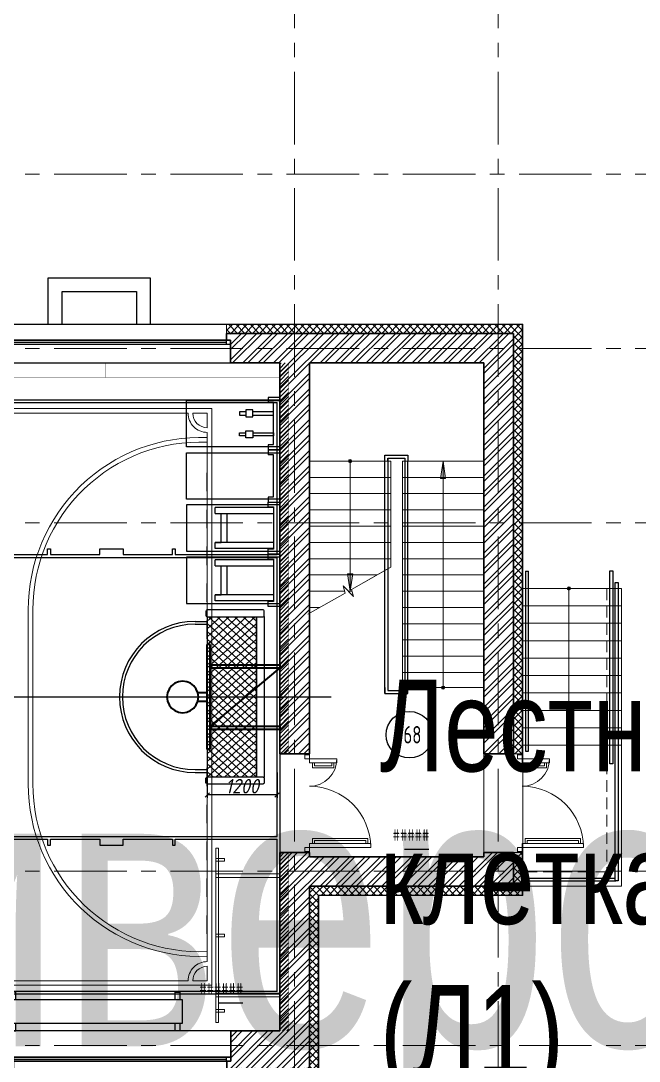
# Model space of a CAD drawing. Header units: millimetres. Extents: x -13407 to 8063098, y -54153 to 109271.
# Drawn here: x 48863 to 59504, y 60124 to 78036 of the extents above; entities that cross this region are included whole.
import ezdxf
from ezdxf.enums import TextEntityAlignment as Align

# ---------------------------------------------------------------- set-up
doc = ezdxf.new("R2018")
doc.units = ezdxf.units.MM
for name, pattern in [('ADSK_Штриховая_ш2 п1', [3, 2, -1]), ('CENTER', [2, 1.25, -0.25, 0.25, -0.25]), ('Штрих', [6.35, 3.175, -3.175])]:
    doc.linetypes.add(name, pattern=pattern)
doc.layers.get('Defpoints').update_dxf_attribs({"color": 6})
for name, color, linetype, lineweight in [('АР_Двери', 5, 'Continuous', 18), ('АР_Лестницы', 250, 'Continuous', 15), ('АР_Лестницы ограждение', 94, 'Continuous', 25), ('АР_Маркер экспликации', 239, 'Continuous', 13), ('АР_Навесной фасад', 5, 'Continuous', 5), ('АР_Номер помещения', 1, 'Continuous', 25), ('АР_Оси', 193, 'Continuous', 9), ('АР_Помещения_площадь', 19, 'Continuous', 9), ('АР_Сущ Несущая стена', 202, 'Continuous', 30), ('АР_тонкая линия', 250, 'Continuous', 0), ('АР_Утеплитель', 250, 'Continuous', 9), ('АР_Штриховка кирпич', 250, 'Continuous', 9), ('ТХ_разметка минифутбол', 7, 'Continuous', 9)]:
    doc.layers.add(name, color=color, linetype=linetype, lineweight=lineweight)
doc.layers.add('АР_Названия помещений', color=124, linetype='Continuous', lineweight=5, plot=False)
for name, color, linetype in [('АР_новое окно', 160, 'Continuous'), ('ТХ ОБОРУДОВАНИЕ', 250, 'Continuous'), ('ТХ_обор_спорт', 5, 'Continuous'), ('ТХ_разметка баскетбол', 7, 'Continuous'), ('ТХ_спорт_разметка', 2, 'Continuous')]:
    doc.layers.add(name, color=color, linetype=linetype)
doc.layers.add('ТХ_Задание КР', color=7, linetype='Continuous', true_color=0x9a5430)
doc.styles.add('ISOCPEUR', font='isocpeur.ttf', dxfattribs={"width": 0.7})
doc.styles.add('ISOCPEUR_I_2', font='isocpeui.ttf', dxfattribs={"width": 0.9})
doc.styles.get("Standard").update_dxf_attribs({"font": 'arial.ttf'})
doc.dimstyles.new('BY  ARTEM 250', dxfattribs={"dimtxt": 250, "dimasz": 75, "dimexe": 50, "dimexo": 0, "dimgap": 25, "dimtad": 1, "dimdec": 0, "dimrnd": 50, "dimzin": 12, "dimdsep": 46, "dimtxsty": 'ISOCPEUR_I_2', "dimblk": 'OBLIQUE', "dimcen": 50, "dimclrd": 256, "dimclre": 256, "dimclrt": 256, "dimazin": 2, "dimtfac": 1, "dimtdec": 0, "dimtix": 1, "dimtmove": 0, "dimatfit": 0, "dimldrblk": 'OBLIQUE', "dimfxl": 1, "dimlwd": -1, "dimlwe": -1, "dimarcsym": 0})
pattern_1 = [(45, (-951809.71, 109221.18), (-132.58252, 132.58252), []), (45, (-951721.32, 109221.18), (-132.58252, 132.58252), [])]
pattern_2 = [(45, (211803.854, -55205.68), (-35.355339, 35.355339), [])]

# ---------------------------------------------------------------- blocks, each defined once
blk = doc.blocks.new('*U294')
h = blk.add_hatch(color=256)
h.dxf.hatch_style = 1
edge = h.paths.add_edge_path()
edge.add_arc((0, 0), 27.6, 359.64, 719.64)
h = blk.add_hatch(color=256)
h.dxf.hatch_style = 1
h.paths.add_polyline_path([(2400, -44), (2400, 44), (2700, 0)])
blk.add_line((2700, 0), (0, 0))
blk.add_lwpolyline([(2400, 44), (2400, -44), (2700, 0), (2400, 44)])
blk.add_circle((0, 0), 27.6)
blk = doc.blocks.new('*U347')
h = blk.add_hatch(color=256)
h.dxf.hatch_style = 1
edge = h.paths.add_edge_path()
edge.add_arc((0, 0), 27.6, 359.64, 719.64)
h = blk.add_hatch(color=256)
h.dxf.hatch_style = 1
h.paths.add_polyline_path([(1940, -44), (1940, 44), (2240, 0)])
blk.add_line((2240, 0), (0, 0))
blk.add_lwpolyline([(1940, 44), (1940, -44), (2240, 0), (1940, 44)])
blk.add_circle((0, 0), 27.6)
blk = doc.blocks.new('*U348')
h = blk.add_hatch(color=256)
h.dxf.hatch_style = 1
edge = h.paths.add_edge_path()
edge.add_arc((0, 0), 27.6, 359.64, 719.64)
h = blk.add_hatch(color=256)
h.dxf.hatch_style = 1
h.paths.add_polyline_path([(3600, -44), (3600, 44), (3900, 0)])
blk.add_line((3900, 0), (0, 0))
blk.add_lwpolyline([(3600, 44), (3600, -44), (3900, 0), (3600, 44)])
blk.add_circle((0, 0), 27.6)
blk = doc.blocks.new('*U14')
at = {"layer": 'АР_новое окно', "lineweight": 20}
for p, q in [((0, 3800), (-70, 3800)), ((0, 0), (-70, 0))]:
    blk.add_line(p, q, dxfattribs=at)
at = {"layer": 'АР_новое окно'}
for p, q in [((-70, 3800), (-70, 0)), ((-70, 0), (-70, 3800)), ((0, 3800), (0, 0)), ((0, 3730), (-70, 3730)), ((-35, 3730), (-35, 70)), ((0, 70), (-70, 70))]:
    blk.add_line(p, q, dxfattribs=at)
blk = doc.blocks.new('блок новое окно')
at = {"layer": 'АР_Навесной фасад', "ltscale": 100}
for points in [[(65, -640), (65, -800)], [(3735, -640), (3735, -800)]]:
    blk.add_lwpolyline(points, dxfattribs=at)
at = {"layer": 'АР_новое окно', "ltscale": 100}
for p, q in [((3800, 0), (0, 0)), ((3735, -521), (0, -521))]:
    blk.add_line(p, q, dxfattribs=at)
blk.add_lwpolyline([(65, -800), (3735, -800)], dxfattribs=at)
at = {"layer": 'АР_Сущ Несущая стена', "ltscale": 100}
for p, q in [((0, -521), (0, 0)), ((3800, -521), (3800, 0)), ((65, -521), (0, -521)), ((65, -521), (65, -640)), ((3800, -521), (3735, -521)), ((3735, -521), (3735, -640))]:
    blk.add_line(p, q, dxfattribs=at)
at = {"layer": 'АР_новое окно', "ltscale": 100, "xscale": -1, "rotation": 90}
blk.add_blockref('*U14', (3800, -521), dxfattribs=at)
blk = doc.blocks.new('*U609')
at = {"layer": 'Defpoints', "color": 7}
blk.add_line((7602, -7863), (7180, -7863), dxfattribs=at)
at = {"layer": 'Defpoints', "color": 7, "style": 'ISOCPEUR', "width": 0.7, "flags": 1}
blk.add_attdef('КАТЕГОРИЯ', (-499, -2092), '', height=250, dxfattribs=at)
at = {"layer": 'Defpoints', "color": 7, "style": 'ISOCPEUR', "width": 0.7}
blk.add_attdef('ПЛОЩАДЬ_ПОМЕЩЕНИЯ', text='', height=200, dxfattribs=at).set_placement((7607, -7617), align=Align.MIDDLE_RIGHT)
at = {"layer": 'АР_Номер помещения', "color": 7, "style": 'ISOCPEUR', "width": 0.7}
blk.add_attdef('НОМЕР_ПОМЕЩЕНИЯ', text='', height=300, dxfattribs=at).set_placement((-4362, -1988), align=Align.MIDDLE_CENTER)
at = {"layer": 'АР_Помещения_площадь', "color": 7, "lineweight": 30, "width": 0.7, "flags": 104}
blk.add_attdef('ИМЯ_ПОМЕЩЕНИЯ', text='', height=100, dxfattribs=at).set_placement((158, 1217), align=Align.MIDDLE_CENTER)
blk = doc.blocks.new('*U597')
at = {"layer": 'Defpoints', "color": 7}
blk.add_line((844, -6279), (421, -6279), dxfattribs=at)
at = {"layer": 'АР_Номер помещения', "color": 7}
blk.add_circle((507, -4304), 400, dxfattribs=at)
at = {"layer": 'Defpoints', "color": 7, "style": 'ISOCPEUR', "width": 0.7, "flags": 1}
blk.add_attdef('КАТЕГОРИЯ', (-499, -2092), '', height=250, dxfattribs=at)
at = {"layer": 'Defpoints', "color": 7, "style": 'ISOCPEUR', "width": 0.7}
blk.add_attdef('ПЛОЩАДЬ_ПОМЕЩЕНИЯ', text='', height=200, dxfattribs=at).set_placement((848, -6032), align=Align.MIDDLE_RIGHT)
at = {"layer": 'АР_Номер помещения', "color": 7, "style": 'ISOCPEUR', "width": 0.7}
blk.add_attdef('НОМЕР_ПОМЕЩЕНИЯ', text='', height=300, dxfattribs=at).set_placement((507, -4304), align=Align.MIDDLE_CENTER)
at = {"layer": 'АР_Помещения_площадь', "color": 7, "lineweight": 30, "width": 0.7, "flags": 104}
blk.add_attdef('ИМЯ_ПОМЕЩЕНИЯ', text='', height=100, dxfattribs=at).set_placement((158, 1217), align=Align.MIDDLE_CENTER)
blk = doc.blocks.new('1700-2')
for points in [[(-471, 1443), (0, 1443), (0, 1513), (-471, 1513)], [(0, -13), (-1055, -13), (-1055, 57), (0, 57)]]:
    blk.add_lwpolyline(points, close=True)
for points in [[(-386, 1443), (-421, 1443), (-421, 1358), (-50, 1358), (-50, 1443), (-85, 1443)], [(-386, 1443), (-386, 1393), (-85, 1393), (-85, 1443)], [(80, 1600), (0, 1600), (0, 1583), (80, 1583), (80, 1600)], [(0, 1583), (80, 1583), (80, 1513), (50, 1513), (50, 1513), (0, 1513), (0, 1583)], [(-970, 57), (-1005, 57), (-1005, 142), (-50, 142), (-50, 57), (-85, 57)], [(-970, 57), (-970, 107), (-85, 107), (-85, 57)], [(0, -83), (80, -83), (80, -13), (50, -13), (50, -13), (0, -13), (0, -83)], [(80, -100), (0, -100), (0, -83), (80, -83), (80, -100)]]:
    blk.add_lwpolyline(points)
for centre, radius, start, end in [((0, 1513), 471, 180, 270), ((0, -13), 1055, 90, 180)]:
    blk.add_arc(centre, radius, start, end)
blk = doc.blocks.new('бег дорожка')
blk.add_lwpolyline([(-53, 0), (-852, 0), (-852, 1604), (-53, 1604)], close=True)
for points in [[(-818, 201), (-903, 201), (-903, 0), (-3, 0), (-3, 201), (-93, 201)], [(-815, 201), (-815, 111)], [(-90, 111), (-90, 201)], [(-815, 111), (-90, 111)]]:
    blk.add_lwpolyline(points)
blk = doc.blocks.new('У119')
at = {"const_width": 2}
blk.add_lwpolyline([(141634, -87746), (144634, -87746), (144634, -87996), (141634, -87996)], close=True, dxfattribs=at)
blk = doc.blocks.new('У127б')
at = {"ltscale": 250.120383}
for points in [[(190191, -190748), (190191, -190867), (190072, -190867), (190072, -190748)], [(190191, -191228), (190191, -191109), (190072, -191109), (190072, -191228)]]:
    blk.add_lwpolyline(points, close=True, dxfattribs=at)
for points in [[(190072, -190835), (189718, -190835), (189718, -190781), (190072, -190781)], [(190191, -190781), (190303, -190781), (190303, -190835), (190191, -190835)], [(190072, -191141), (189718, -191141), (189718, -191196), (190072, -191195)], [(190191, -191195), (190303, -191195), (190303, -191141), (190191, -191141)]]:
    blk.add_lwpolyline(points, dxfattribs=at)
blk = doc.blocks.new('бревно гимн 3000х400')
for points in [[(-10331, 62755), (-10331, 62890), (-10250, 62890), (-10250, 62755)], [(-7426, 62755), (-7426, 62890), (-7507, 62890), (-7507, 62755)], [(-10250, 62355), (-10250, 62220), (-10331, 62220), (-10331, 62355)], [(-7507, 62355), (-7507, 62220), (-7426, 62220), (-7426, 62355)]]:
    blk.add_lwpolyline(points)
blk.add_lwpolyline([(-10378, 62355), (-7378, 62355), (-7378, 62755), (-10378, 62755)], close=True)
blk = doc.blocks.new('спорт инвентарь 1')
blk.add_lwpolyline([(-53, 0), (-852, 0), (-852, 1604), (-53, 1604)], close=True)
for points in [[(-805, 111), (-805, 1112)], [(-704, 1112), (-805, 1112)], [(-704, 1112), (-704, 111)], [(-201, 1112), (-201, 1011), (-704, 1011), (-704, 911), (-201, 911)], [(-201, 111), (-201, 1112)], [(-101, 111), (-101, 1112), (-201, 1112)], [(-815, 201), (-900, 201), (-900, 0), (0, 0), (0, 201), (-90, 201)], [(-815, 201), (-815, 111)], [(-90, 111), (-90, 201)], [(-815, 111), (-90, 111)]]:
    blk.add_lwpolyline(points)
blk = doc.blocks.new('A$C4BE71BC3')
at = {"lineweight": 35, "ltscale": 100}
blk.add_lwpolyline([(102, -28588), (104, -28588), (104, -28750), (-38, -28750), (-38, -28588), (-38, -28588)], dxfattribs=at)
at = {"ltscale": 100}
for points in [[(-1, -30000), (67, -30000)], [(33, -29952), (33, -30047)]]:
    blk.add_lwpolyline(points, dxfattribs=at)
at = {"layer": 'ТХ ОБОРУДОВАНИЕ', "lineweight": 35}
for p, q in [((-103, -28561), (-160, -28518)), ((-38, -28588), (-103, -28561)), ((32, -28597), (-38, -28588)), ((102, -28588), (32, -28597)), ((168, -28561), (102, -28588)), ((224, -28518), (168, -28561)), ((933, -28750), (-869, -28750)), ((-869, -28800), (-869, -28750)), ((933, -28800), (-869, -28800)), ((-521, -28800), (-521, -30000)), ((-471, -30000), (537, -28800)), ((-471, -28800), (-471, -30000)), ((537, -28800), (537, -30000)), ((587, -28800), (587, -30000)), ((933, -28800), (933, -28750))]:
    blk.add_line(p, q, dxfattribs=at)
blk.add_lwpolyline([(-239, -28326), (-230, -28256), (-203, -28191), (-160, -28135), (-103, -28092), (-38, -28065), (32, -28055), (102, -28065), (168, -28092), (224, -28135), (267, -28191), (294, -28256), (303, -28326), (294, -28396), (267, -28462), (224, -28518), (168, -28561), (102, -28588), (32, -28597), (-38, -28588), (-103, -28561), (-160, -28518), (-203, -28462), (-230, -28396)], close=True, dxfattribs=at)
for points in [[(-521, -30000), (-471, -30000)], [(537, -30000), (587, -30000)]]:
    blk.add_lwpolyline(points, dxfattribs=at)
blk = doc.blocks.new('A$C205B6F02')
at = {"ltscale": 100}
for points in [[(2878, 978), (122, 978)], [(122, 978), (122, 133)], [(2878, 133), (122, 133)]]:
    blk.add_lwpolyline(points, dxfattribs=at)
at = {"layer": 'ТХ ОБОРУДОВАНИЕ', "lineweight": 18}
for p, q in [((120, 978), (884, 133)), ((120, 133), (884, 978)), ((122, 878), (212, 978)), ((122, 730), (347, 978)), ((122, 581), (481, 978)), ((122, 433), (615, 978)), ((122, 284), (749, 978)), ((254, 133), (1018, 978)), ((254, 978), (1018, 133)), ((388, 133), (1152, 978)), ((388, 978), (1152, 133)), ((522, 133), (1286, 978)), ((522, 978), (1286, 133)), ((656, 133), (1420, 978)), ((656, 978), (1420, 133)), ((791, 133), (1555, 978)), ((791, 978), (1555, 133)), ((925, 133), (1689, 978)), ((925, 978), (1689, 133)), ((1059, 133), (1823, 978)), ((1059, 978), (1823, 133)), ((1193, 133), (1957, 978)), ((1193, 978), (1957, 133)), ((1327, 133), (2091, 978)), ((1327, 978), (2091, 133)), ((1462, 133), (2226, 978)), ((1462, 978), (2226, 133)), ((1596, 133), (2360, 978)), ((1596, 978), (2360, 133)), ((1730, 133), (2494, 978)), ((1730, 978), (2494, 133)), ((1864, 133), (2628, 978)), ((1864, 978), (2628, 133)), ((1999, 133), (2762, 978)), ((1999, 978), (2762, 133)), ((2133, 978), (2878, 154)), ((2133, 133), (2878, 957)), ((2267, 978), (2878, 302)), ((2401, 978), (2878, 451)), ((2535, 978), (2878, 599)), ((2670, 978), (2878, 748)), ((2804, 978), (2878, 896)), ((122, 826), (749, 133)), ((2267, 133), (2878, 808)), ((122, 678), (615, 133)), ((2401, 133), (2878, 660)), ((122, 529), (481, 133)), ((122, 381), (347, 133)), ((2535, 133), (2878, 511)), ((2670, 133), (2878, 363)), ((122, 232), (212, 133)), ((2804, 133), (2878, 214))]:
    blk.add_line(p, q, dxfattribs=at)
at = {"layer": 'ТХ ОБОРУДОВАНИЕ'}
for points in [[(0, 22), (0, 978, -0.414214), (22, 1000), (100, 1000, -0.414214), (122, 978), (122, 22, -0.414214), (100, 0), (22, 0, -0.414214)], [(2999, 22), (2999, 978, 0.414214), (2977, 1000), (2900, 1000, 0.414214), (2878, 978), (2878, 22, 0.414214), (2900, 0), (2977, 0, 0.414214)]]:
    blk.add_lwpolyline(points, format="xyb", close=True, dxfattribs=at)
blk.add_lwpolyline([(2889, 3, -0.131652), (2878, 0), (122, 0, -0.131652), (111, 3)], format="xyb", dxfattribs=at)
blk.add_lwpolyline([(122, 133), (2878, 133)], dxfattribs=at)
blk = doc.blocks.new('_Oblique')
at = {"color": 0, "linetype": 'ByBlock', "lineweight": -2}
blk.add_line((-0.5, -0.5), (0.5, 0.5), dxfattribs=at)
blk = doc.blocks.new('*D243')
at = {"layer": 'Defpoints', "color": 0, "transparency": 16777216}
for p in [(11277, -1300), (12477, -1300), (11277, -1687)]:
    blk.add_point(p, dxfattribs=at)
at = {"layer": 'ТХ_разметка баскетбол', "transparency": 16777216}
for p, q in [((11277, -1300), (11277, -1737)), ((12477, -1300), (12477, -1737)), ((12477, -1687), (11277, -1687))]:
    blk.add_line(p, q, dxfattribs=at)
at = {"layer": 'ТХ_разметка баскетбол', "transparency": 16777216, "xscale": 75, "yscale": 75, "zscale": 75, "rotation": 180}
blk.add_blockref('_Oblique', (11277, -1687), dxfattribs=at)
at = {"layer": 'ТХ_разметка баскетбол', "transparency": 16777216, "xscale": 75, "yscale": 75, "zscale": 75}
blk.add_blockref('_Oblique', (12477, -1687), dxfattribs=at)
at = {"layer": 'ТХ_разметка баскетбол', "transparency": 16777216, "insert": (11877, -1537), "char_height": 250, "attachment_point": 5, "style": 'ISOCPEUR_I_2'}
blk.add_mtext('1200', dxfattribs=at)
blk = doc.blocks.new('A$C00b7f25d')
at = {"layer": 'ТХ_разметка минифутбол', "color": 1}
for p, q in [((20770, 10628), (14730, 10628)), ((20770, 10628), (20770, 697)), ((20770, 697), (20770, 10627)), ((20359, 10547), (14730, 10547)), ((20689, 10547), (20439, 10547)), ((20690, 10547), (20690, 10298)), ((20690, 10218), (20690, 1106)), ((20690, 1026), (20690, 777)), ((20359, 777), (10203, 777)), ((20690, 777), (20439, 777)), ((20770, 698), (10123, 698))]:
    blk.add_line(p, q, dxfattribs=at)
for points in [[(17610, 7167), (17609, 4157)], [(17690, 7167), (17689, 4157)]]:
    blk.add_lwpolyline(points, dxfattribs=at)
for centre, radius, start, end in [((20689, 10547), 330, 180, 270.0192), ((20689, 10547), 250, 180, 270.0254), ((20569, 7171), 2959, 87.6652, 180.2111), ((20569, 7171), 2879, 87.6022, 180.2151), ((20569, 4154), 2959, 179.7889, 272.3348), ((20569, 4154), 2879, 179.7849, 272.3978), ((20689, 776), 330, 89.9865, 180), ((20689, 776), 250, 89.9823, 180)]:
    blk.add_arc(centre, radius, start, end, dxfattribs=at)
blk = doc.blocks.new('У211')
at = {"linetype": 'Continuous', "lineweight": 5, "elevation": 0}
for points in [[(183978, -107994), (183934, -107994), (183934, -110994), (183978, -110994)], [(183978, -108170), (183830, -108170), (183830, -108217), (183978, -108217)], [(182878, -108434), (183978, -108434), (183978, -108498), (182878, -108498)], [(183978, -109470), (183830, -109470), (183830, -109517), (183978, -109517)], [(182878, -110553), (183978, -110553), (183978, -110489), (182878, -110489)], [(183978, -110770), (183830, -110770), (183830, -110817), (183978, -110817)]]:
    blk.add_lwpolyline(points, close=True, dxfattribs=at)
blk = doc.blocks.new('баскетбол')
at = {"color": 1, "linetype": 'Штрих', "ltscale": 100}
blk.add_lwpolyline([(11276.9, -4078.8), (11276.9, 4057.6)], dxfattribs=at)
at = {"layer": 'ТХ_разметка баскетбол', "color": 7}
for p, q in [((6778.9, 5068.9), (12476.9, 5068.9)), ((12476.9, 2450), (12476.9, 5068.9)), ((6725, 2400), (12476.9, 2400)), ((7676.6, 2450), (8526.6, 2450)), ((8576.7, 2450), (9426.7, 2450)), ((9826.7, 2450), (10676.7, 2450)), ((10726.9, 2450), (12476.9, 2450)), ((12476.9, -2400), (12476.9, 2400)), ((11066, 1300), (11276.9, 1300)), ((11276.8, 1251.9), (11276.9, 1300)), ((11065.9, 1251.9), (11276.8, 1251.9)), ((11065.9, -1251.9), (11276.8, -1251.9)), ((11276.9, -1300), (11276.9, -1251.9)), ((11066, -1300), (11276.9, -1300)), ((6725, -2400), (12476.9, -2400)), ((7676.6, -2450), (8526.6, -2450)), ((8576.7, -2450), (9426.7, -2450)), ((9826.7, -2450), (10676.7, -2450)), ((10726.9, -2450), (12476.9, -2450)), ((12476.9, -5068.9), (12476.9, -2450)), ((12476.9, -5068.9), (6778.9, -5068.9))]:
    blk.add_line(p, q, dxfattribs=at)
for points in [[(4205, 5117), (12525, 5117), (12525, -5117), (-11025, -5117), (-11025, 5117), (-2705, 5117)], [(8526.6, 2450), (8526.6, 2550), (8576.7, 2550), (8576.7, 2450)], [(9426.7, 2450), (9426.7, 2550), (9826.7, 2550), (9826.7, 2450)], [(10676.7, 2450), (10676.7, 2550), (10726.9, 2550), (10726.9, 2450)], [(8526.6, -2450), (8526.6, -2550), (8576.7, -2550), (8576.7, -2450)], [(9426.7, -2450), (9426.7, -2550), (9826.7, -2550), (9826.7, -2450)], [(10676.7, -2450), (10676.7, -2550), (10726.9, -2550), (10726.9, -2450)]]:
    blk.add_lwpolyline(points, dxfattribs=at)
for centre, radius, start, end in [((11066, 0), 1300, 90, 270), ((11067.7, 0), 1251.9, 90.08581, 269.92636)]:
    blk.add_arc(centre, radius, start, end, dxfattribs=at)
dim = blk.add_linear_dim(base=(11276.9, -1687.4), p1=(12476.9, -1300), p2=(11276.9, -1300), dimstyle='BY  ARTEM 250', dxfattribs=at)
dim.commit()
dim.dimension.update_dxf_attribs({"geometry": '*D243', "text_midpoint": (11876.9, -1537.4)})

msp = doc.modelspace()

# ---------------------------------------------------------------- hatches: boundary and pattern name
at = {"layer": 'АР_Утеплитель', "ltscale": 100}
h = msp.add_hatch(dxfattribs=at)
h.set_pattern_fill('ANSI37', color=256, scale=700, angle=90)
h.set_pattern_definition([(135, (8667.79, -910739.97), (-61.871843, -61.871843), []), (225, (8667.79, -910739.97), (61.871843, -61.871843), [])])
h.paths.add_polyline_path([(57339.9, 72655), (57339.9, 65415), (57489.9, 65415), (57489.9, 72805), (52404.9, 72805), (52404.9, 72655)])
h = msp.add_hatch(dxfattribs=at)
h.set_pattern_fill('ANSI37', color=256, scale=700)
h.set_pattern_definition([(45, (-923630.03, 108677.145), (-61.871843, 61.871843), []), (135, (-923630.03, 108677.145), (-61.871843, -61.871843), [])])
h.paths.add_polyline_path([(53829.9, 60005), (52409.9, 60005), (52409.9, 59855), (53979.9, 59855), (53979.9, 62985), (57489.9, 62985), (57489.9, 63715), (57339.9, 63715), (57339.9, 63135), (53829.9, 63135)])
at = {"layer": 'АР_Штриховка кирпич', "ltscale": 100}
h = msp.add_hatch(dxfattribs=at)
h.set_pattern_fill('ANSI32', color=256, scale=500)
h.set_pattern_definition(pattern_1)
h.paths.add_polyline_path([(57339.9, 72655), (52469.9, 72655), (52469.9, 72145), (53319.9, 72145), (53319.9, 65415), (53829.9, 65415), (53829.9, 72144.5), (56829.9, 72145.5), (56829.9, 65415.5), (57339.9, 65414.5)])
h = msp.add_hatch(dxfattribs=at)
h.set_pattern_fill('ANSI32', color=256, scale=500)
h.set_pattern_definition(pattern_1)
h.paths.add_polyline_path([(53829.9, 63135), (57339.9, 63135), (57339.9, 63715), (56829.9, 63715), (56829.9, 63645), (53829.9, 63645), (53829.9, 63715), (53319.9, 63715), (53319.9, 60645), (52474.9, 60645), (52474.9, 60005), (53829.9, 60005)])
at = {"layer": 'ТХ_Задание КР', "ltscale": 100, "transparency": 33554636}
h = msp.add_hatch(dxfattribs=at)
h.set_pattern_fill('ANSI31', color=1, scale=400)
h.set_pattern_definition(pattern_2)
h.paths.add_polyline_path([(53470, 65415), (53319.9, 65415), (53319.9, 72145), (53470, 72145)])
h = msp.add_hatch(dxfattribs=at)
h.set_pattern_fill('ANSI31', color=1, scale=400)
h.set_pattern_definition(pattern_2)
h.paths.add_polyline_path([(53470, 60645), (53319.9, 60645), (53319.9, 63715), (53470, 63715)])

# ---------------------------------------------------------------- linework, layer by layer
at = {"ltscale": 100}
for points in [[(49334.9, 72815), (49334.9, 73613.4), (51091.2, 73613.4), (51091.2, 72815)], [(49574.9, 72815), (49574.9, 73373.4), (50851.2, 73373.4), (50851.2, 72815)]]:
    msp.add_lwpolyline(points, dxfattribs=at)
at = {"layer": 'АР_Лестницы', "ltscale": 100}
for p, q in [((55229.9, 70455.7), (53829.9, 70455.7)), ((56829.9, 70455.7), (55429.9, 70455.7)), ((55229.9, 70175.7), (53829.9, 70175.7)), ((56829.9, 70175.7), (55429.9, 70175.7)), ((55229.9, 69895.7), (53829.9, 69895.7)), ((56829.9, 69895.7), (55429.9, 69895.7)), ((55229.9, 69615.7), (53829.9, 69615.7)), ((56829.9, 69615.7), (55429.9, 69615.7)), ((55229.9, 69335.7), (53829.9, 69335.7)), ((56829.9, 69335.7), (55429.9, 69335.7)), ((55229.9, 69055.7), (53829.9, 69055.7)), ((56829.9, 69055.7), (55429.9, 69055.7)), ((55229.9, 68775.7), (53829.9, 68775.7)), ((56829.9, 68775.7), (55429.9, 68775.7)), ((54994.7, 68495.7), (53829.9, 68495.7)), ((56829.9, 68495.7), (55429.9, 68495.7)), ((57499.9, 68263.5), (58949.9, 68263.5)), ((58949.9, 68263.5), (57499.9, 68263.5)), ((57499.9, 68263.5), (57499.9, 65563.5)), ((54435.6, 68215.7), (53829.9, 68215.7)), ((54561.4, 68215.7), (54498, 68215.7)), ((56829.9, 68215.7), (55429.9, 68215.7)), ((54005.2, 67935.7), (53829.9, 67935.7)), ((56829.9, 67935.7), (55429.9, 67935.7)), ((57499.9, 67963.5), (59059.9, 67963.5)), ((57499.9, 67963.5), (59199.9, 67963.5)), ((56829.9, 67655.7), (55429.9, 67655.7)), ((57499.9, 67663.5), (59059.9, 67663.5)), ((57499.9, 67663.5), (59199.9, 67663.5)), ((56829.9, 67375.7), (55429.9, 67375.7)), ((57499.9, 67363.5), (59059.9, 67363.5)), ((57499.9, 67363.5), (59199.9, 67363.5)), ((56829.9, 67095.7), (55429.9, 67095.7)), ((57499.9, 67063.5), (59059.9, 67063.5)), ((57499.9, 67063.5), (59199.9, 67063.5)), ((56829.9, 66815.7), (55429.9, 66815.7)), ((57499.9, 66763.5), (59059.9, 66763.5)), ((57499.9, 66763.5), (59199.9, 66763.5)), ((57499.9, 66463.5), (59059.9, 66463.5)), ((57499.9, 66463.5), (59199.9, 66463.5)), ((57499.9, 66163.5), (59059.9, 66163.5)), ((57499.9, 66163.5), (59199.9, 66163.5)), ((57499.9, 65863.5), (59059.9, 65863.5)), ((57499.9, 65863.5), (59199.9, 65863.5)), ((57499.9, 65563.5), (59059.9, 65563.5)), ((57499.9, 65563.5), (59059.9, 65563.5)), ((57499.9, 65563.5), (59199.9, 65563.5))]:
    msp.add_line(p, q, dxfattribs=at)
at = {"layer": 'АР_Лестницы', "ltscale": 25}
for p, q in [((55196.5, 68609.9), (54553.1, 68245.8)), ((54587.5, 68121.6), (54409.9, 68308.4)), ((54409.9, 68308.4), (54444.3, 68184.2)), ((54553.1, 68245.8), (54587.5, 68121.6)), ((54444.3, 68184.2), (53800.9, 67820))]:
    msp.add_line(p, q, dxfattribs=at)
at = {"layer": 'АР_Лестницы', "ltscale": 100}
for points in [[(53829.9, 67689.5), (53829.9, 70455.7), (55229.9, 70455.7), (55229.9, 68628.8)], [(58949.9, 68263.5), (59199.9, 68263.5), (59199.9, 63135), (57499.9, 63135)]]:
    msp.add_lwpolyline(points, dxfattribs=at)
msp.add_lwpolyline([(56829.9, 66555.7), (55429.9, 66555.7), (55429.9, 70455.7), (56829.9, 70455.7)], close=True, dxfattribs=at)
at = {"layer": 'АР_Лестницы', "ltscale": 25}
for points in [[(55229.9, 68628.8), (54553.1, 68245.8)], [(54587.5, 68121.6), (54409.9, 68308.4)], [(54409.9, 68308.4), (54444.3, 68184.2)], [(54553.1, 68245.8), (54587.5, 68121.6)], [(54444.3, 68184.2), (53800.9, 67820)]]:
    msp.add_lwpolyline(points, dxfattribs=at)
at = {"layer": 'АР_Лестницы ограждение', "ltscale": 100}
for p, q in [((57549.9, 68563.2), (57599.9, 68563.2)), ((57549.9, 65461.3), (57599.9, 65461.3)), ((57502.9, 63276.6), (59092.8, 63276.6)), ((57502.9, 63226.6), (59103.6, 63226.6))]:
    msp.add_line(p, q, dxfattribs=at)
for points in [[(55129.9, 66455.4), (55129.9, 70556)], [(55129.9, 70455.7), (55129.9, 70556), (55521.7, 70556), (55521.7, 70451.3)], [(55179.9, 70506), (55179.9, 66505.4)], [(55179.9, 70455.7), (55179.9, 70506), (55471.7, 70506), (55471.7, 70451.3)], [(55471.7, 70451.3), (55471.7, 66505.4)], [(55521.7, 66455.4), (55521.7, 70451.3)], [(57549.9, 68563.2), (57549.9, 65461.3)], [(57599.9, 65461.3), (57599.9, 68563.2)], [(55129.9, 66555.7), (55129.9, 66455.4), (55521.7, 66455.4), (55521.7, 66560.1)], [(55179.9, 66555.7), (55179.9, 66505.4), (55471.7, 66505.4), (55471.7, 66560.1)]]:
    msp.add_lwpolyline(points, dxfattribs=at)
for points in [[(58999.9, 68565.9), (59049.9, 68565.9), (59049.9, 65241.5), (58999.9, 65241.5)], [(59092.8, 68365.1), (59142.8, 68365.1), (59142.8, 63226.6), (59092.8, 63226.6)]]:
    msp.add_lwpolyline(points, close=True, dxfattribs=at)
at = {"layer": 'АР_Навесной фасад', "ltscale": 100}
for p, q in [((52404.9, 72815), (57499.9, 72815)), ((52404.9, 72805), (57489.9, 72805)), ((57489.9, 65415), (57489.9, 72805)), ((57499.9, 65415), (57499.9, 72815)), ((57489.9, 62985), (57489.9, 63715)), ((57499.9, 62975), (57499.9, 63715)), ((53979.9, 62985), (53979.9, 59855)), ((53979.9, 62985), (57489.9, 62985)), ((53989.9, 62975), (53989.9, 59845)), ((53989.9, 62975), (57499.9, 62975))]:
    msp.add_line(p, q, dxfattribs=at)
for points in [[(52404.9, 72655), (52404.9, 72815)], [(57339.9, 65415), (57499.9, 65415)], [(57339.9, 63715), (57499.9, 63715)]]:
    msp.add_lwpolyline(points, dxfattribs=at)
at = {"layer": 'АР_новое окно'}
msp.add_line((48669.9, 72145), (52469.9, 72145), dxfattribs=at)
msp.add_lwpolyline([(48734.9, 72815), (52404.9, 72815)], dxfattribs=at)
at = {"layer": 'АР_Оси', "linetype": 'CENTER', "ltscale": 1000}
for p, q in [((53569.9, 79157.5), (53569.9, 23425.1)), ((57079.9, 79157.5), (57079.9, 23425.1)), ((-12563.8, 75395), (70614.6, 75395)), ((-12563.8, 72395), (70614.6, 72395)), ((-12563.8, 69395), (70614.6, 69395)), ((-12563.8, 69395), (70614.6, 69395)), ((-12563.8, 63395), (70614.6, 63395)), ((-12563.8, 60395), (70614.6, 60395))]:
    msp.add_line(p, q, dxfattribs=at)
at = {"layer": 'АР_Сущ Несущая стена', "ltscale": 100}
for p, q in [((52404.9, 72655), (57339.9, 72655)), ((52404.9, 72536.1), (52404.9, 72655)), ((57339.9, 65415), (57339.9, 72655)), ((52404.9, 72536.1), (52469.9, 72536.1)), ((52469.9, 72536.1), (52469.9, 72145)), ((52469.9, 72145), (53319.9, 72145)), ((53319.9, 72145), (53319.9, 65415)), ((53829.9, 72145), (56829.9, 72145)), ((53829.9, 72145), (53829.9, 65415)), ((56829.9, 65415), (56829.9, 72145)), ((53319.9, 65415), (53829.9, 65415)), ((56829.9, 65415), (57339.9, 65415)), ((53319.9, 63715), (53829.9, 63715)), ((53319.9, 63715), (53319.9, 60645)), ((53829.9, 63715), (53829.9, 63645)), ((53829.9, 63645), (56829.9, 63645)), ((56829.9, 63645), (56829.9, 63715)), ((56829.9, 63715), (57339.9, 63715)), ((57339.9, 63135), (57339.9, 63715)), ((53829.9, 63135), (57339.9, 63135)), ((53829.9, 63135), (53829.9, 60005)), ((52474.9, 60645), (53319.9, 60645))]:
    msp.add_line(p, q, dxfattribs=at)
at = {"layer": 'АР_тонкая линия', "color": 6, "linetype": 'ADSK_Штриховая_ш2 п1', "ltscale": 100}
msp.add_lwpolyline([(58949.9, 68263.5), (58949.9, 63385), (57499.9, 63385)], dxfattribs=at)
at = {"layer": 'АР_тонкая линия', "ltscale": 100}
for points in [[(56829.9, 65415), (56829.9, 63715)], [(57499.9, 65415), (57499.9, 63715)], [(57499.9, 65415), (57499.9, 63715)]]:
    msp.add_lwpolyline(points, dxfattribs=at)
at = {"layer": 'ТХ_Задание КР', "color": 20, "ltscale": 100, "const_width": 2}
for points in [[(53470, 65415), (53319.9, 65415), (53319.9, 72145), (53470, 72145)], [(53470, 60645), (53319.9, 60645), (53319.9, 63715), (53470, 63715)]]:
    msp.add_lwpolyline(points, close=True, dxfattribs=at)
at = {"layer": 'ТХ_обор_спорт', "color": 0, "linetype": 'CENTER', "ltscale": 100}
msp.add_lwpolyline([(29744.9, 66394.9), (53344.9, 66395)], dxfattribs=at)
at = {"layer": 'ТХ_спорт_разметка', "ltscale": 0.1}
msp.add_line((41544.9, 66395), (54203.5, 66395), dxfattribs=at)

# ---------------------------------------------------------------- block references
at = {"layer": 'АР_Двери', "lineweight": 30, "ltscale": 100, "xscale": -1}
for p in [(53829.9, 63815), (57489.9, 63815)]:
    msp.add_blockref('1700-2', p, dxfattribs=at)
at = {"layer": 'АР_Лестницы', "ltscale": 75}
for name, p, rotation in [('*U347', (54529.9, 70455.7), 269.9999999999999), ('*U348', (56129.9, 66555.7), 89.99999999999993), ('*U294', (58294.9, 68263.5), 269.9999999999999)]:
    msp.add_blockref(name, p, dxfattribs=dict(at, rotation=rotation))
at = {"layer": 'АР_Маркер экспликации'}
ref = msp.add_blockref('*U609', (45082.5, 68985), dxfattribs=at)
lines = msp.add_mtext('\\W0.8000;Универсальный спортивный зал', dxfattribs={"layer": 'АР_Названия помещений', "insert": (40653.9, 65145.3), "char_height": 4767.182, "width": 926.94, "attachment_point": 1})
ref.add_attrib('ИМЯ_ПОМЕЩЕНИЯ', '', (40653.9, 65145.3), dxfattribs={"flags": 104}).embed_mtext(lines)
ref.add_attrib('ПЛОЩАДЬ_ПОМЕЩЕНИЯ', '######', dxfattribs={"layer": 'Defpoints', "color": 7, "height": 200, "style": 'ISOCPEUR', "width": 0.7}).set_placement((52689.8, 61368.5), align=Align.MIDDLE_RIGHT)
ref = msp.add_blockref('*U597', (55042.8, 70048.2), dxfattribs=at)
ref.add_attrib('НОМЕР_ПОМЕЩЕНИЯ', '168', dxfattribs={"layer": 'АР_Номер помещения', "color": 7, "height": 300, "style": 'ISOCPEUR', "width": 0.7}).set_placement((55549.5, 65744.3), align=Align.MIDDLE_CENTER)
lines = msp.add_mtext('\\W0.8000;Лестничная клетка \\P(Л1)', dxfattribs={"layer": 'АР_Названия помещений', "insert": (55041.1, 66690.3), "char_height": 1576.782, "width": 926.94, "attachment_point": 1})
ref.add_attrib('ИМЯ_ПОМЕЩЕНИЯ', '', (55041.1, 66690.3), dxfattribs={"flags": 104}).embed_mtext(lines)
ref.add_attrib('ПЛОЩАДЬ_ПОМЕЩЕНИЯ', '#####', dxfattribs={"layer": 'Defpoints', "color": 7, "height": 200, "style": 'ISOCPEUR', "width": 0.7}).set_placement((55891.2, 64016.2), align=Align.MIDDLE_RIGHT)
at = {"layer": 'АР_новое окно', "xscale": -1, "rotation": 90}
msp.add_blockref('*U14', (52469.9, 72466.1), dxfattribs=at)
at = {"layer": 'АР_новое окно'}
msp.add_blockref('блок новое окно', (48674.9, 60645), dxfattribs=at)
at = {"layer": 'ТХ ОБОРУДОВАНИЕ', "rotation": 90.00000000000001}
msp.add_blockref('A$C205B6F02', (53049.6, 64895), dxfattribs=at)
at = {"layer": 'ТХ ОБОРУДОВАНИЕ', "ltscale": 2, "xscale": -1, "rotation": 90}
msp.add_blockref('A$C4BE71BC3', (23322.1, 66427), dxfattribs=at)
at = {"layer": 'ТХ_обор_спорт'}
for p in [(-94314.1, 159891), (-91314.1, 159891)]:
    msp.add_blockref('У119', p, dxfattribs=at)
at = {"layer": 'ТХ_обор_спорт', "color": 217, "ltscale": 10, "true_color": 0x93278f}
msp.add_blockref('баскетбол', (40794.9, 66395), dxfattribs=at)
at = {"layer": 'ТХ_обор_спорт', "ltscale": 100}
msp.add_blockref('A$C00b7f25d', (31382.4, 60732.6), dxfattribs=at)
at = {"layer": 'ТХ_обор_спорт'}
for name, p, rotation in [('бег дорожка', (53319.9, 71553.7), 90), ('У127б', (242926.7, -119891.9), 180), ('бег дорожка', (53319.9, 70653.7), 90), ('бревно гимн 3000х400', (41267.7, 123535.1), 180)]:
    msp.add_blockref(name, p, dxfattribs=dict(at, rotation=rotation))
at = {"layer": 'ТХ_обор_спорт', "xscale": -1, "rotation": 90}
for p in [(53319.9, 68851), (53319.9, 67951)]:
    msp.add_blockref('спорт инвентарь 1', p, dxfattribs=at)
at = {"layer": 'ТХ_обор_спорт', "xscale": -1}
msp.add_blockref('У211', (236197.7, 171783.3, 0), dxfattribs=at)

doc.saveas('drawing.dxf')
